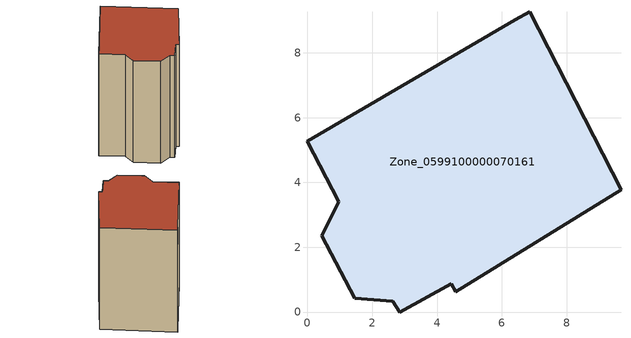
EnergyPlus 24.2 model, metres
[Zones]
Zone_0599100000070161
 floor ground (C_G): 6.85,9.26 9.68,3.78 4.58,0.63 4.44,0.87 2.85,0 2.62,0.33 1.46,0.43 0.43,2.36 0.96,3.4 0,5.26 6.41,9.02 z0
 wall outside (C_F): 0.43,2.36 1.46,0.43 2.62,0.33 2.85,0 4.44,0.87 4.58,0.63 9.68,3.78 6.85,9.26 6.41,9.02 0,5.26 0.96,3.4 0.43,2.36 z0:9.13
 roof outside (C_R): 6.41,9.02 0,5.26 0.96,3.4 0.43,2.36 1.46,0.43 2.62,0.33 2.85,0 4.44,0.87 4.58,0.63 9.68,3.78 6.85,9.26 z9.13
[BUILDING]
Pand.0599100000070161: North Axis=0; Terrain=City; Loads Convergence Tolerance Value=0.04; Temperature Convergence Tolerance Value=0.4; Solar Distribution=FullExterior; Maximum Number of Warmup Days=25; Minimum Number of Warmup Days=1
[Site:Location]
Rotterdam.The.Hague.AP_ZH_NLD Design_Conditions: Latitude=51.96; Longitude=4.45; Time Zone=1; Elevation=-4.5
[SITE:GROUNDTEMPERATURE:BUILDINGSURFACE]
18, 18, 18, 18, 18, 18, 18, 18, 18, 18, 18, 18
[MATERIAL] Thermal Absorptance=0.9; Solar Absorptance=0.7; Visible Absorptance=0.7
Name | Roughness | Thickness | Conductivity | Density | Specific Heat
G.TI.1946 | MediumSmooth | 0.15 | 1 | 540 | 1210
F.TI.1946 | Rough | 0.3 | 0.857143 | 1920 | 840
R.TI.1946 | MediumRough | 0.2 | 0.1 | 1500 | 1000
[CONSTRUCTION]
C_G: G.TI.1946
C_F: F.TI.1946
C_R: R.TI.1946
[ZONE]
Zone_0599100000070161: Type=1; Multiplier=1; Ceiling Height=Autocalculate; Volume=Autocalculate; Floor Area=autocalculate; Part of Total Floor Area=Yes
[ZONEINFILTRATION:DESIGNFLOWRATE]
Infil_Zone_0599100000070161: Zone or ZoneList or Space or SpaceList=Zone_0599100000070161; Schedule=AlwaysOn; Design Flow Rate Calculation Method=Flow/Area; Flow Rate per Floor Area=0.003; Constant Term Coefficient=1; Temperature Term Coefficient=0; Velocity Term Coefficient=0; Velocity Squared Term Coefficient=0
[HVACTEMPLATE:ZONE:IDEALLOADSAIRSYSTEM]
Zone_0599100000070161: Maximum Heating Supply Air Temperature=50; Minimum Cooling Supply Air Temperature=13; Maximum Heating Supply Air Humidity Ratio=0.0156; Minimum Cooling Supply Air Humidity Ratio=0.0077; Heating Limit=NoLimit; Cooling Limit=NoLimit; Dehumidification Control Type=ConstantSensibleHeatRatio; Cooling Sensible Heat Ratio=0.7; Dehumidification Setpoint=60; Humidification Control Type=None; Humidification Setpoint=30; Outdoor Air Method=None; Outdoor Air Flow Rate per Person=0.00944; Outdoor Air Flow Rate per Zone Floor Area=0; Outdoor Air Flow Rate per Zone=0; Demand Controlled Ventilation Type=None; Outdoor Air Economizer Type=NoEconomizer; Heat Recovery Type=None; Sensible Heat Recovery Effectiveness=0.7; Latent Heat Recovery Effectiveness=0.65
[ZONECONTROL:THERMOSTAT]
ThermostatControl_Zone_0599100000070161: Zone or ZoneList=Zone_0599100000070161; Control Type Schedule=DualSetpointControlType; Control 1=Thermostat_Zone_0599100000070161; Temperature Difference Between Cutout And Setpoint=0
[THERMOSTATSETPOINT:DUALSETPOINT]
Thermostat_Zone_0599100000070161: Heating Setpoint Temperature Schedule=HeatingSetpoint_Zone_0599100000070161; Cooling Setpoint Temperature Schedule=CoolingSetpoint_Zone_0599100000070161
[SCHEDULE:COMPACT]
HeatingSetpoint_Zone_0599100000070161: Through: 12/31, For: AllDays, Until: 24:00, 21
CoolingSetpoint_Zone_0599100000070161: Through: 12/31, For: AllDays, Until: 24:00, 24
DualSetpointControlType: Through: 12/31, For: AllDays, Until: 24:00, 4
AlwaysOn: Through: 12/31, For: AllDays, Until: 24:00, 1
